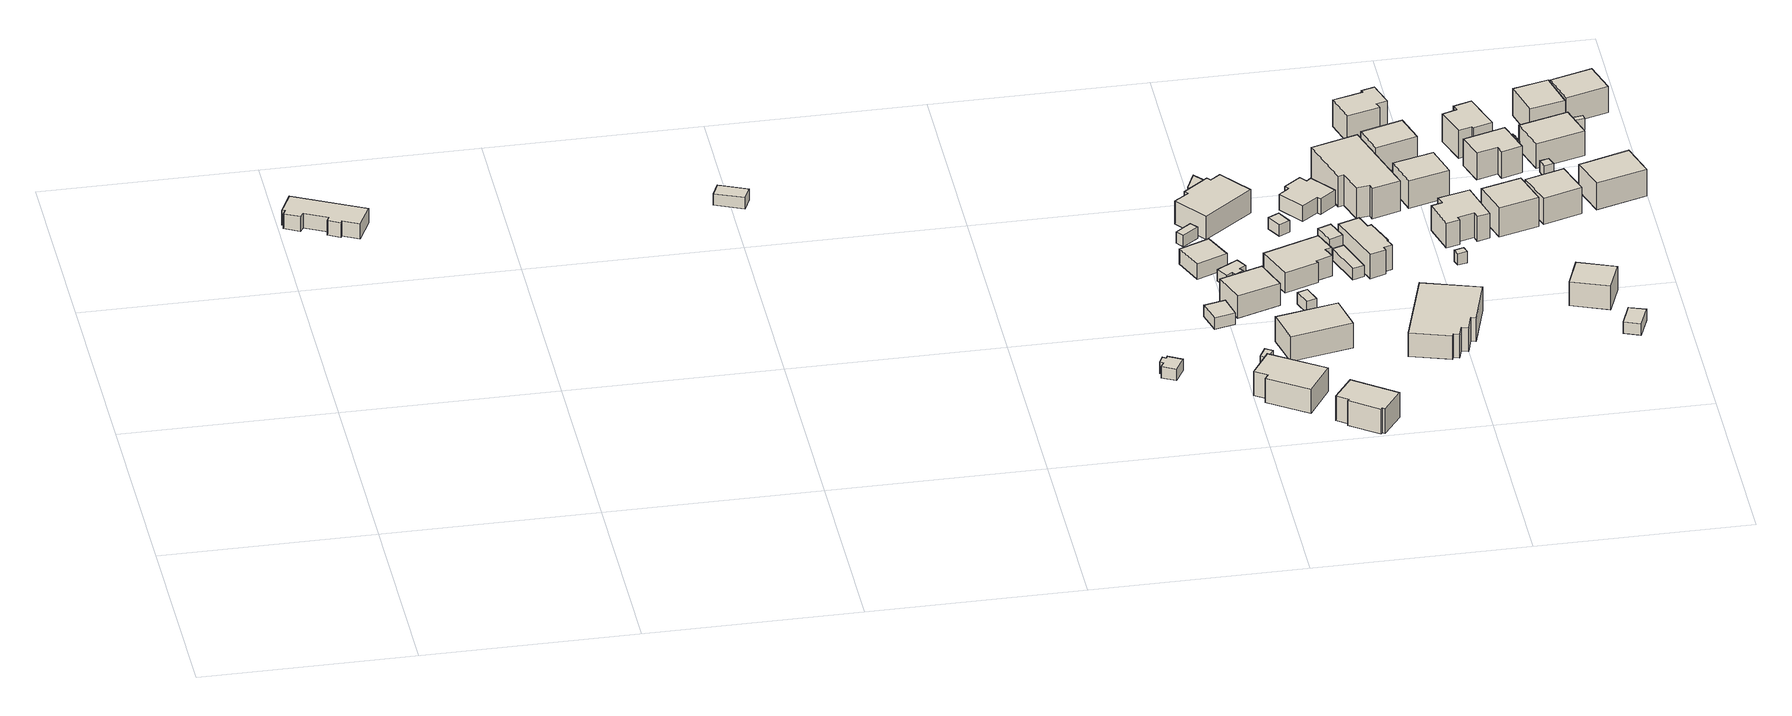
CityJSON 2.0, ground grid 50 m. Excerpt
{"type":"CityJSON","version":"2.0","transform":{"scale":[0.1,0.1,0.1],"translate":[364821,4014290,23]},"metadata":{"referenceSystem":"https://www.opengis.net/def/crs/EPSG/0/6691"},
"CityObjects":{
"building1":{"type":"Building","attributes":{"枝番":1,"利根川水系渡良瀬川洪水浸水想定区域（計画規模）.規模":"L1","利根川水系渡良瀬川洪水浸水想定区域（想定最大規模）.規模":"L2","利根川水系渡良瀬川洪水浸水想定区域（想定最大規模）.浸水ランク":"2","利根川水系渡良瀬川洪水浸水想定区域（想定最大規模）.浸水深":1.25,"利根川水系渡良瀬川洪水浸水想定区域（想定最大規模）.継続時間":6.1,"利根川水系矢場川洪水浸水想定区域（想定最大規模）.規模":"L2","利根川水系多々良川洪水浸水想定区域（想定最大規模）.規模":"L2","usage":"411","measuredHeight":4.3,"BuildingDetails.prefecture":"10","BuildingDetails.city":"10207","BuildingDetails.surveyYear":2016},"geometry":[{"type":"Solid","lod":"1","boundaries":[[[[0,1,2,3,4,5,6,7,8,9,10,11]],[[10,12,13,11]],[[9,14,12,10]],[[8,15,14,9]],[[7,16,15,8]],[[6,17,16,7]],[[5,18,17,6]],[[4,19,18,5]],[[3,20,19,4]],[[2,21,20,3]],[[1,22,21,2]],[[0,23,22,1]],[[11,13,23,0]],[[12,14,15,16,17,18,19,20,21,22,23,13]]]]}]},
"building2":{"type":"Building","attributes":{"枝番":1,"利根川水系渡良瀬川洪水浸水想定区域（計画規模）.規模":"L1","利根川水系渡良瀬川洪水浸水想定区域（計画規模）.浸水ランク":"1","利根川水系渡良瀬川洪水浸水想定区域（計画規模）.浸水深":0.24,"利根川水系渡良瀬川洪水浸水想定区域（想定最大規模）.規模":"L2","利根川水系渡良瀬川洪水浸水想定区域（想定最大規模）.浸水ランク":"2","利根川水系渡良瀬川洪水浸水想定区域（想定最大規模）.浸水深":2.06,"利根川水系渡良瀬川洪水浸水想定区域（想定最大規模）.継続時間":15.1,"利根川水系矢場川洪水浸水想定区域（想定最大規模）.規模":"L2","利根川水系矢場川洪水浸水想定区域（想定最大規模）.浸水ランク":"1","利根川水系矢場川洪水浸水想定区域（想定最大規模）.浸水深":0.27,"利根川水系多々良川洪水浸水想定区域（計画規模）.規模":"L1","利根川水系多々良川洪水浸水想定区域（計画規模）.浸水ランク":"1","利根川水系多々良川洪水浸水想定区域（計画規模）.浸水深":0.03,"利根川水系多々良川洪水浸水想定区域（想定最大規模）.規模":"L2","利根川水系多々良川洪水浸水想定区域（想定最大規模）.浸水ランク":"1","利根川水系多々良川洪水浸水想定区域（想定最大規模）.浸水深":0.4,"利根川水系多々良川洪水浸水想定区域（想定最大規模）.継続時間":3.6,"利根川水系利根川洪水浸水想定区域（想定最大規模）.規模":"L2","利根川水系利根川洪水浸水想定区域（想定最大規模）.浸水ランク":"1","利根川水系利根川洪水浸水想定区域（想定最大規模）.浸水深":0.326,"usage":"451","measuredHeight":5.4,"BuildingDetails.prefecture":"10","BuildingDetails.city":"10207","BuildingDetails.surveyYear":2016},"geometry":[{"type":"Solid","lod":"1","boundaries":[[[[24,25,26,27]],[[26,28,29,27]],[[25,30,28,26]],[[24,31,30,25]],[[27,29,31,24]],[[28,30,31,29]]]]}]},
"building3":{"type":"Building","attributes":{"枝番":1,"利根川水系渡良瀬川洪水浸水想定区域（計画規模）.規模":"L1","利根川水系渡良瀬川洪水浸水想定区域（想定最大規模）.規模":"L2","利根川水系渡良瀬川洪水浸水想定区域（想定最大規模）.浸水ランク":"2","利根川水系渡良瀬川洪水浸水想定区域（想定最大規模）.浸水深":1.14,"利根川水系渡良瀬川洪水浸水想定区域（想定最大規模）.継続時間":5.6,"利根川水系矢場川洪水浸水想定区域（想定最大規模）.規模":"L2","利根川水系多々良川洪水浸水想定区域（想定最大規模）.規模":"L2","BuildingDetails.prefecture":"10","BuildingDetails.city":"10207"},"geometry":[{"type":"Solid","lod":"1","boundaries":[[[[32,33,34,35,36,37,38,39]],[[38,40,41,39]],[[37,42,40,38]],[[36,43,42,37]],[[35,44,43,36]],[[34,45,44,35]],[[33,46,45,34]],[[32,47,46,33]],[[39,41,47,32]],[[40,42,43,44,45,46,47,41]]]]}]},
"building4":{"type":"Building","attributes":{"枝番":1,"利根川水系渡良瀬川洪水浸水想定区域（想定最大規模）.規模":"L2","利根川水系渡良瀬川洪水浸水想定区域（想定最大規模）.浸水ランク":"2","利根川水系渡良瀬川洪水浸水想定区域（想定最大規模）.浸水深":1.05,"利根川水系渡良瀬川洪水浸水想定区域（想定最大規模）.継続時間":6.3,"usage":"411","measuredHeight":7.9,"BuildingDetails.prefecture":"10","BuildingDetails.city":"10207","BuildingDetails.surveyYear":2016},"geometry":[{"type":"Solid","lod":"1","boundaries":[[[[48,49,50,51,52,53]],[[52,54,55,53]],[[51,56,54,52]],[[50,57,56,51]],[[49,58,57,50]],[[48,59,58,49]],[[53,55,59,48]],[[54,56,57,58,59,55]]]]}]},
"building5":{"type":"Building","attributes":{"枝番":1,"利根川水系渡良瀬川洪水浸水想定区域（計画規模）.規模":"L1","利根川水系渡良瀬川洪水浸水想定区域（計画規模）.浸水ランク":"1","利根川水系渡良瀬川洪水浸水想定区域（計画規模）.浸水深":0.04,"利根川水系渡良瀬川洪水浸水想定区域（想定最大規模）.規模":"L2","利根川水系渡良瀬川洪水浸水想定区域（想定最大規模）.浸水ランク":"2","利根川水系渡良瀬川洪水浸水想定区域（想定最大規模）.浸水深":1.75,"利根川水系渡良瀬川洪水浸水想定区域（想定最大規模）.継続時間":10.5,"利根川水系矢場川洪水浸水想定区域（想定最大規模）.規模":"L2","利根川水系矢場川洪水浸水想定区域（想定最大規模）.浸水ランク":"1","利根川水系矢場川洪水浸水想定区域（想定最大規模）.浸水深":0.07,"利根川水系多々良川洪水浸水想定区域（想定最大規模）.規模":"L2","利根川水系多々良川洪水浸水想定区域（想定最大規模）.浸水ランク":"1","利根川水系多々良川洪水浸水想定区域（想定最大規模）.浸水深":0.09,"利根川水系利根川洪水浸水想定区域（想定最大規模）.規模":"L2","利根川水系利根川洪水浸水想定区域（想定最大規模）.浸水ランク":"1","利根川水系利根川洪水浸水想定区域（想定最大規模）.浸水深":0.027,"usage":"411","measuredHeight":3.5,"BuildingDetails.prefecture":"10","BuildingDetails.city":"10207","BuildingDetails.surveyYear":2016},"geometry":[{"type":"Solid","lod":"1","boundaries":[[[[60,61,62,63]],[[62,64,65,63]],[[61,66,64,62]],[[60,67,66,61]],[[63,65,67,60]],[[64,66,67,65]]]]}]},
"building6":{"type":"Building","attributes":{"枝番":1,"利根川水系渡良瀬川洪水浸水想定区域（想定最大規模）.規模":"L2","利根川水系渡良瀬川洪水浸水想定区域（想定最大規模）.浸水ランク":"2","利根川水系渡良瀬川洪水浸水想定区域（想定最大規模）.浸水深":1.14,"利根川水系渡良瀬川洪水浸水想定区域（想定最大規模）.継続時間":5.6,"BuildingDetails.prefecture":"10","BuildingDetails.city":"10207"},"geometry":[{"type":"Solid","lod":"1","boundaries":[[[[68,69,70,71]],[[70,72,73,71]],[[69,74,72,70]],[[68,75,74,69]],[[71,73,75,68]],[[72,74,75,73]]]]}]},
"building7":{"type":"Building","attributes":{"枝番":1,"利根川水系渡良瀬川洪水浸水想定区域（計画規模）.規模":"L1","利根川水系渡良瀬川洪水浸水想定区域（計画規模）.浸水ランク":"1","利根川水系渡良瀬川洪水浸水想定区域（計画規模）.浸水深":0.14,"利根川水系渡良瀬川洪水浸水想定区域（想定最大規模）.規模":"L2","利根川水系渡良瀬川洪水浸水想定区域（想定最大規模）.浸水ランク":"2","利根川水系渡良瀬川洪水浸水想定区域（想定最大規模）.浸水深":1.65,"利根川水系渡良瀬川洪水浸水想定区域（想定最大規模）.継続時間":10.5,"利根川水系矢場川洪水浸水想定区域（想定最大規模）.規模":"L2","利根川水系矢場川洪水浸水想定区域（想定最大規模）.浸水ランク":"1","利根川水系矢場川洪水浸水想定区域（想定最大規模）.浸水深":0.17,"利根川水系多々良川洪水浸水想定区域（想定最大規模）.規模":"L2","利根川水系多々良川洪水浸水想定区域（想定最大規模）.浸水ランク":"1","利根川水系多々良川洪水浸水想定区域（想定最大規模）.浸水深":0.09,"利根川水系利根川洪水浸水想定区域（想定最大規模）.規模":"L2","利根川水系利根川洪水浸水想定区域（想定最大規模）.浸水ランク":"1","利根川水系利根川洪水浸水想定区域（想定最大規模）.浸水深":0.018,"usage":"411","measuredHeight":4.4,"BuildingDetails.prefecture":"10","BuildingDetails.city":"10207","BuildingDetails.surveyYear":2016},"geometry":[{"type":"Solid","lod":"1","boundaries":[[[[76,77,78,79]],[[78,80,81,79]],[[77,82,80,78]],[[76,83,82,77]],[[79,81,83,76]],[[80,82,83,81]]]]}]},
"building8":{"type":"Building","attributes":{"枝番":1,"利根川水系渡良瀬川洪水浸水想定区域（計画規模）.規模":"L1","利根川水系渡良瀬川洪水浸水想定区域（計画規模）.浸水ランク":"1","利根川水系渡良瀬川洪水浸水想定区域（計画規模）.浸水深":0.34,"利根川水系渡良瀬川洪水浸水想定区域（想定最大規模）.規模":"L2","利根川水系渡良瀬川洪水浸水想定区域（想定最大規模）.浸水ランク":"2","利根川水系渡良瀬川洪水浸水想定区域（想定最大規模）.浸水深":1.75,"利根川水系渡良瀬川洪水浸水想定区域（想定最大規模）.継続時間":9.3,"利根川水系矢場川洪水浸水想定区域（想定最大規模）.規模":"L2","利根川水系矢場川洪水浸水想定区域（想定最大規模）.浸水ランク":"1","利根川水系矢場川洪水浸水想定区域（想定最大規模）.浸水深":0.37,"利根川水系多々良川洪水浸水想定区域（想定最大規模）.規模":"L2","利根川水系多々良川洪水浸水想定区域（想定最大規模）.浸水ランク":"1","利根川水系多々良川洪水浸水想定区域（想定最大規模）.浸水深":0.09,"利根川水系利根川洪水浸水想定区域（想定最大規模）.規模":"L2","利根川水系利根川洪水浸水想定区域（想定最大規模）.浸水ランク":"1","利根川水系利根川洪水浸水想定区域（想定最大規模）.浸水深":0.018,"usage":"411","BuildingDetails.prefecture":"10","BuildingDetails.city":"10207","BuildingDetails.surveyYear":2016},"geometry":[{"type":"Solid","lod":"1","boundaries":[[[[84,85,86,87]],[[86,88,89,87]],[[85,90,88,86]],[[84,91,90,85]],[[87,89,91,84]],[[88,90,91,89]]]]}]},
"building9":{"type":"Building","attributes":{"枝番":1,"利根川水系渡良瀬川洪水浸水想定区域（計画規模）.規模":"L1","利根川水系渡良瀬川洪水浸水想定区域（想定最大規模）.規模":"L2","利根川水系渡良瀬川洪水浸水想定区域（想定最大規模）.浸水ランク":"2","利根川水系渡良瀬川洪水浸水想定区域（想定最大規模）.浸水深":1.65,"利根川水系渡良瀬川洪水浸水想定区域（想定最大規模）.継続時間":10.5,"利根川水系矢場川洪水浸水想定区域（想定最大規模）.規模":"L2","利根川水系多々良川洪水浸水想定区域（想定最大規模）.規模":"L2","利根川水系多々良川洪水浸水想定区域（想定最大規模）.浸水ランク":"1","利根川水系多々良川洪水浸水想定区域（想定最大規模）.浸水深":0.09,"利根川水系利根川洪水浸水想定区域（想定最大規模）.規模":"L2","利根川水系利根川洪水浸水想定区域（想定最大規模）.浸水ランク":"1","利根川水系利根川洪水浸水想定区域（想定最大規模）.浸水深":0.027,"usage":"411","measuredHeight":7.1,"BuildingDetails.prefecture":"10","BuildingDetails.city":"10207","BuildingDetails.surveyYear":2016},"geometry":[{"type":"Solid","lod":"1","boundaries":[[[[92,93,94,95]],[[94,96,97,95]],[[93,98,96,94]],[[92,99,98,93]],[[95,97,99,92]],[[96,98,99,97]]]]}]},
"building10":{"type":"Building","attributes":{"枝番":1,"利根川水系渡良瀬川洪水浸水想定区域（計画規模）.規模":"L1","利根川水系渡良瀬川洪水浸水想定区域（計画規模）.浸水ランク":"1","利根川水系渡良瀬川洪水浸水想定区域（計画規模）.浸水深":0.14,"利根川水系渡良瀬川洪水浸水想定区域（想定最大規模）.規模":"L2","利根川水系渡良瀬川洪水浸水想定区域（想定最大規模）.浸水ランク":"2","利根川水系渡良瀬川洪水浸水想定区域（想定最大規模）.浸水深":1.95,"利根川水系渡良瀬川洪水浸水想定区域（想定最大規模）.継続時間":10.5,"利根川水系矢場川洪水浸水想定区域（想定最大規模）.規模":"L2","利根川水系矢場川洪水浸水想定区域（想定最大規模）.浸水ランク":"1","利根川水系矢場川洪水浸水想定区域（想定最大規模）.浸水深":0.17,"利根川水系多々良川洪水浸水想定区域（想定最大規模）.規模":"L2","利根川水系多々良川洪水浸水想定区域（想定最大規模）.浸水ランク":"1","利根川水系多々良川洪水浸水想定区域（想定最大規模）.浸水深":0.28,"利根川水系利根川洪水浸水想定区域（想定最大規模）.規模":"L2","利根川水系利根川洪水浸水想定区域（想定最大規模）.浸水ランク":"1","利根川水系利根川洪水浸水想定区域（想定最大規模）.浸水深":0.227,"usage":"411","BuildingDetails.prefecture":"10","BuildingDetails.city":"10207","BuildingDetails.surveyYear":2016},"geometry":[{"type":"Solid","lod":"1","boundaries":[[[[100,101,102,103,104,105,106,107]],[[106,108,109,107]],[[105,110,108,106]],[[104,111,110,105]],[[103,112,111,104]],[[102,113,112,103]],[[101,114,113,102]],[[100,115,114,101]],[[107,109,115,100]],[[108,110,111,112,113,114,115,109]]]]}]},
"building11":{"type":"Building","attributes":{"枝番":1,"利根川水系渡良瀬川洪水浸水想定区域（想定最大規模）.規模":"L2","利根川水系渡良瀬川洪水浸水想定区域（想定最大規模）.浸水ランク":"2","利根川水系渡良瀬川洪水浸水想定区域（想定最大規模）.浸水深":0.95,"利根川水系渡良瀬川洪水浸水想定区域（想定最大規模）.継続時間":4.9,"measuredHeight":7.8,"BuildingDetails.prefecture":"10","BuildingDetails.city":"10207"},"geometry":[{"type":"Solid","lod":"1","boundaries":[[[[116,117,118,119,120,121,122,123]],[[122,124,125,123]],[[121,126,124,122]],[[120,127,126,121]],[[119,128,127,120]],[[118,129,128,119]],[[117,130,129,118]],[[116,131,130,117]],[[123,125,131,116]],[[124,126,127,128,129,130,131,125]]]]}]},
"building12":{"type":"Building","attributes":{"枝番":1,"利根川水系渡良瀬川洪水浸水想定区域（計画規模）.規模":"L1","利根川水系渡良瀬川洪水浸水想定区域（想定最大規模）.規模":"L2","利根川水系渡良瀬川洪水浸水想定区域（想定最大規模）.浸水ランク":"2","利根川水系渡良瀬川洪水浸水想定区域（想定最大規模）.浸水深":1.65,"利根川水系渡良瀬川洪水浸水想定区域（想定最大規模）.継続時間":10.5,"利根川水系矢場川洪水浸水想定区域（想定最大規模）.規模":"L2","利根川水系多々良川洪水浸水想定区域（想定最大規模）.規模":"L2","usage":"411","BuildingDetails.prefecture":"10","BuildingDetails.city":"10207","BuildingDetails.surveyYear":2016},"geometry":[{"type":"Solid","lod":"1","boundaries":[[[[132,133,134,135]],[[134,136,137,135]],[[133,138,136,134]],[[132,139,138,133]],[[135,137,139,132]],[[136,138,139,137]]]]}]},
"building13":{"type":"Building","attributes":{"枝番":1,"利根川水系渡良瀬川洪水浸水想定区域（想定最大規模）.規模":"L2","利根川水系渡良瀬川洪水浸水想定区域（想定最大規模）.浸水ランク":"2","利根川水系渡良瀬川洪水浸水想定区域（想定最大規模）.浸水深":0.95,"利根川水系渡良瀬川洪水浸水想定区域（想定最大規模）.継続時間":4.4,"usage":"411","measuredHeight":7.6,"BuildingDetails.prefecture":"10","BuildingDetails.city":"10207","BuildingDetails.surveyYear":2016},"geometry":[{"type":"Solid","lod":"1","boundaries":[[[[140,141,142,143]],[[142,144,145,143]],[[141,146,144,142]],[[140,147,146,141]],[[143,145,147,140]],[[144,146,147,145]]]]}]},
"building14":{"type":"Building","attributes":{"枝番":1,"利根川水系渡良瀬川洪水浸水想定区域（計画規模）.規模":"L1","利根川水系渡良瀬川洪水浸水想定区域（計画規模）.浸水ランク":"1","利根川水系渡良瀬川洪水浸水想定区域（計画規模）.浸水深":0.06,"利根川水系渡良瀬川洪水浸水想定区域（想定最大規模）.規模":"L2","利根川水系渡良瀬川洪水浸水想定区域（想定最大規模）.浸水ランク":"2","利根川水系渡良瀬川洪水浸水想定区域（想定最大規模）.浸水深":1.56,"利根川水系渡良瀬川洪水浸水想定区域（想定最大規模）.継続時間":9.3,"利根川水系矢場川洪水浸水想定区域（想定最大規模）.規模":"L2","利根川水系矢場川洪水浸水想定区域（想定最大規模）.浸水ランク":"1","利根川水系矢場川洪水浸水想定区域（想定最大規模）.浸水深":0.15,"利根川水系多々良川洪水浸水想定区域（計画規模）.規模":"L1","利根川水系多々良川洪水浸水想定区域（想定最大規模）.規模":"L2","利根川水系多々良川洪水浸水想定区域（想定最大規模）.浸水ランク":"1","利根川水系多々良川洪水浸水想定区域（想定最大規模）.浸水深":0.09,"利根川水系利根川洪水浸水想定区域（想定最大規模）.規模":"L2","利根川水系利根川洪水浸水想定区域（想定最大規模）.浸水ランク":"1","利根川水系利根川洪水浸水想定区域（想定最大規模）.浸水深":0.018,"usage":"411","measuredHeight":7.3,"BuildingDetails.prefecture":"10","BuildingDetails.city":"10207","BuildingDetails.surveyYear":2016},"geometry":[{"type":"Solid","lod":"1","boundaries":[[[[148,149,150,151,152,153,154,155]],[[154,156,157,155]],[[153,158,156,154]],[[152,159,158,153]],[[151,160,159,152]],[[150,161,160,151]],[[149,162,161,150]],[[148,163,162,149]],[[155,157,163,148]],[[156,158,159,160,161,162,163,157]]]]}]},
"building15":{"type":"Building","attributes":{"枝番":1,"利根川水系渡良瀬川洪水浸水想定区域（計画規模）.規模":"L1","利根川水系渡良瀬川洪水浸水想定区域（計画規模）.浸水ランク":"1","利根川水系渡良瀬川洪水浸水想定区域（計画規模）.浸水深":0.16,"利根川水系渡良瀬川洪水浸水想定区域（想定最大規模）.規模":"L2","利根川水系渡良瀬川洪水浸水想定区域（想定最大規模）.浸水ランク":"2","利根川水系渡良瀬川洪水浸水想定区域（想定最大規模）.浸水深":2.06,"利根川水系渡良瀬川洪水浸水想定区域（想定最大規模）.継続時間":13.6,"利根川水系矢場川洪水浸水想定区域（想定最大規模）.規模":"L2","利根川水系矢場川洪水浸水想定区域（想定最大規模）.浸水ランク":"1","利根川水系矢場川洪水浸水想定区域（想定最大規模）.浸水深":0.25,"利根川水系多々良川洪水浸水想定区域（計画規模）.規模":"L1","利根川水系多々良川洪水浸水想定区域（計画規模）.浸水ランク":"1","利根川水系多々良川洪水浸水想定区域（計画規模）.浸水深":0.02,"利根川水系多々良川洪水浸水想定区域（想定最大規模）.規模":"L2","利根川水系多々良川洪水浸水想定区域（想定最大規模）.浸水ランク":"1","利根川水系多々良川洪水浸水想定区域（想定最大規模）.浸水深":0.39,"利根川水系利根川洪水浸水想定区域（想定最大規模）.規模":"L2","利根川水系利根川洪水浸水想定区域（想定最大規模）.浸水ランク":"1","利根川水系利根川洪水浸水想定区域（想定最大規模）.浸水深":0.285,"usage":"411","BuildingDetails.prefecture":"10","BuildingDetails.city":"10207","BuildingDetails.surveyYear":2016},"geometry":[{"type":"Solid","lod":"1","boundaries":[[[[164,165,166,167]],[[166,168,169,167]],[[165,170,168,166]],[[164,171,170,165]],[[167,169,171,164]],[[168,170,171,169]]]]}]},
"building16":{"type":"Building","attributes":{"枝番":1,"利根川水系渡良瀬川洪水浸水想定区域（想定最大規模）.規模":"L2","利根川水系渡良瀬川洪水浸水想定区域（想定最大規模）.浸水ランク":"2","利根川水系渡良瀬川洪水浸水想定区域（想定最大規模）.浸水深":1.56,"利根川水系渡良瀬川洪水浸水想定区域（想定最大規模）.継続時間":6.7,"BuildingDetails.prefecture":"10","BuildingDetails.city":"10207"},"geometry":[{"type":"Solid","lod":"1","boundaries":[[[[172,173,174,175]],[[174,176,177,175]],[[173,178,176,174]],[[172,179,178,173]],[[175,177,179,172]],[[176,178,179,177]]]]}]},
"building17":{"type":"Building","attributes":{"枝番":1,"利根川水系渡良瀬川洪水浸水想定区域（計画規模）.規模":"L1","利根川水系渡良瀬川洪水浸水想定区域（想定最大規模）.規模":"L2","利根川水系渡良瀬川洪水浸水想定区域（想定最大規模）.浸水ランク":"2","利根川水系渡良瀬川洪水浸水想定区域（想定最大規模）.浸水深":1.15,"利根川水系渡良瀬川洪水浸水想定区域（想定最大規模）.継続時間":6.7,"利根川水系矢場川洪水浸水想定区域（想定最大規模）.規模":"L2","利根川水系多々良川洪水浸水想定区域（想定最大規模）.規模":"L2","usage":"411","measuredHeight":7.3,"BuildingDetails.prefecture":"10","BuildingDetails.city":"10207","BuildingDetails.surveyYear":2016},"geometry":[{"type":"Solid","lod":"1","boundaries":[[[[180,181,182,183,184,185,186,187]],[[186,188,189,187]],[[185,190,188,186]],[[184,191,190,185]],[[183,192,191,184]],[[182,193,192,183]],[[181,194,193,182]],[[180,195,194,181]],[[187,189,195,180]],[[188,190,191,192,193,194,195,189]]]]}]},
"building18":{"type":"Building","attributes":{"枝番":1,"利根川水系渡良瀬川洪水浸水想定区域（想定最大規模）.規模":"L2","利根川水系渡良瀬川洪水浸水想定区域（想定最大規模）.浸水ランク":"2","利根川水系渡良瀬川洪水浸水想定区域（想定最大規模）.浸水深":1.76,"利根川水系渡良瀬川洪水浸水想定区域（想定最大規模）.継続時間":7.2,"usage":"411","BuildingDetails.prefecture":"10","BuildingDetails.city":"10207","BuildingDetails.surveyYear":2016},"geometry":[{"type":"Solid","lod":"1","boundaries":[[[[196,197,198,199]],[[198,200,201,199]],[[197,202,200,198]],[[196,203,202,197]],[[199,201,203,196]],[[200,202,203,201]]]]}]},
"building19":{"type":"Building","attributes":{"枝番":1,"利根川水系渡良瀬川洪水浸水想定区域（想定最大規模）.規模":"L2","利根川水系渡良瀬川洪水浸水想定区域（想定最大規模）.浸水ランク":"2","利根川水系渡良瀬川洪水浸水想定区域（想定最大規模）.浸水深":1.26,"利根川水系渡良瀬川洪水浸水想定区域（想定最大規模）.継続時間":6.7,"usage":"411","measuredHeight":5.6,"BuildingDetails.prefecture":"10","BuildingDetails.city":"10207","BuildingDetails.surveyYear":2016},"geometry":[{"type":"Solid","lod":"1","boundaries":[[[[204,205,206,207]],[[206,208,209,207]],[[205,210,208,206]],[[204,211,210,205]],[[207,209,211,204]],[[208,210,211,209]]]]}]},
"building20":{"type":"Building","attributes":{"枝番":1,"利根川水系渡良瀬川洪水浸水想定区域（想定最大規模）.規模":"L2","利根川水系渡良瀬川洪水浸水想定区域（想定最大規模）.浸水ランク":"2","利根川水系渡良瀬川洪水浸水想定区域（想定最大規模）.浸水深":1.26,"利根川水系渡良瀬川洪水浸水想定区域（想定最大規模）.継続時間":6.7,"usage":"411","BuildingDetails.prefecture":"10","BuildingDetails.city":"10207","BuildingDetails.surveyYear":2016},"geometry":[{"type":"Solid","lod":"1","boundaries":[[[[212,213,214,215]],[[214,216,217,215]],[[213,218,216,214]],[[212,219,218,213]],[[215,217,219,212]],[[216,218,219,217]]]]}]},
"building21":{"type":"Building","attributes":{"枝番":1,"利根川水系渡良瀬川洪水浸水想定区域（想定最大規模）.規模":"L2","利根川水系渡良瀬川洪水浸水想定区域（想定最大規模）.浸水ランク":"2","利根川水系渡良瀬川洪水浸水想定区域（想定最大規模）.浸水深":1.36,"利根川水系渡良瀬川洪水浸水想定区域（想定最大規模）.継続時間":7.2,"usage":"411","measuredHeight":4.9,"BuildingDetails.prefecture":"10","BuildingDetails.city":"10207","BuildingDetails.surveyYear":2016},"geometry":[{"type":"Solid","lod":"1","boundaries":[[[[220,221,222,223,224,225,226,227,228,229]],[[228,230,231,229]],[[227,232,230,228]],[[226,233,232,227]],[[225,234,233,226]],[[224,235,234,225]],[[223,236,235,224]],[[222,237,236,223]],[[221,238,237,222]],[[220,239,238,221]],[[229,231,239,220]],[[230,232,233,234,235,236,237,238,239,231]]]]}]},
"building22":{"type":"Building","attributes":{"枝番":1,"利根川水系渡良瀬川洪水浸水想定区域（想定最大規模）.規模":"L2","利根川水系渡良瀬川洪水浸水想定区域（想定最大規模）.浸水ランク":"2","利根川水系渡良瀬川洪水浸水想定区域（想定最大規模）.浸水深":1.26,"利根川水系渡良瀬川洪水浸水想定区域（想定最大規模）.継続時間":6.7,"usage":"411","measuredHeight":7.7,"BuildingDetails.prefecture":"10","BuildingDetails.city":"10207","BuildingDetails.surveyYear":2016},"geometry":[{"type":"Solid","lod":"1","boundaries":[[[[240,241,242,243,244,245,246,247,248,249]],[[248,250,251,249]],[[247,252,250,248]],[[246,253,252,247]],[[245,254,253,246]],[[244,255,254,245]],[[243,256,255,244]],[[242,257,256,243]],[[241,258,257,242]],[[240,259,258,241]],[[249,251,259,240]],[[250,252,253,254,255,256,257,258,259,251]]]]}]},
"building23":{"type":"Building","attributes":{"枝番":1,"利根川水系渡良瀬川洪水浸水想定区域（想定最大規模）.規模":"L2","利根川水系渡良瀬川洪水浸水想定区域（想定最大規模）.浸水ランク":"2","利根川水系渡良瀬川洪水浸水想定区域（想定最大規模）.浸水深":1.25,"利根川水系渡良瀬川洪水浸水想定区域（想定最大規模）.継続時間":6.7,"usage":"441","measuredHeight":6.6,"BuildingDetails.prefecture":"10","BuildingDetails.city":"10207","BuildingDetails.surveyYear":2016},"geometry":[{"type":"Solid","lod":"1","boundaries":[[[[260,261,262,263,264,265,266,267,268,269]],[[268,270,271,269]],[[267,272,270,268]],[[266,273,272,267]],[[265,274,273,266]],[[264,275,274,265]],[[263,276,275,264]],[[262,277,276,263]],[[261,278,277,262]],[[260,279,278,261]],[[269,271,279,260]],[[270,272,273,274,275,276,277,278,279,271]]]]}]},
"building24":{"type":"Building","attributes":{"枝番":1,"利根川水系渡良瀬川洪水浸水想定区域（想定最大規模）.規模":"L2","利根川水系渡良瀬川洪水浸水想定区域（想定最大規模）.浸水ランク":"2","利根川水系渡良瀬川洪水浸水想定区域（想定最大規模）.浸水深":1.56,"利根川水系渡良瀬川洪水浸水想定区域（想定最大規模）.継続時間":7.3,"usage":"411","measuredHeight":8.2,"BuildingDetails.prefecture":"10","BuildingDetails.city":"10207","BuildingDetails.surveyYear":2016},"geometry":[{"type":"Solid","lod":"1","boundaries":[[[[280,281,282,283,284,285,286,287]],[[286,288,289,287]],[[285,290,288,286]],[[284,291,290,285]],[[283,292,291,284]],[[282,293,292,283]],[[281,294,293,282]],[[280,295,294,281]],[[287,289,295,280]],[[288,290,291,292,293,294,295,289]]]]}]},
"building25":{"type":"Building","attributes":{"枝番":1,"利根川水系渡良瀬川洪水浸水想定区域（想定最大規模）.規模":"L2","利根川水系渡良瀬川洪水浸水想定区域（想定最大規模）.浸水ランク":"2","利根川水系渡良瀬川洪水浸水想定区域（想定最大規模）.浸水深":1.55,"利根川水系渡良瀬川洪水浸水想定区域（想定最大規模）.継続時間":7,"BuildingDetails.prefecture":"10","BuildingDetails.city":"10207"},"geometry":[{"type":"Solid","lod":"1","boundaries":[[[[296,297,298,299]],[[298,300,301,299]],[[297,302,300,298]],[[296,303,302,297]],[[299,301,303,296]],[[300,302,303,301]]]]}]},
"building26":{"type":"Building","attributes":{"枝番":1,"利根川水系渡良瀬川洪水浸水想定区域（想定最大規模）.規模":"L2","利根川水系渡良瀬川洪水浸水想定区域（想定最大規模）.浸水ランク":"2","利根川水系渡良瀬川洪水浸水想定区域（想定最大規模）.浸水深":1.36,"利根川水系渡良瀬川洪水浸水想定区域（想定最大規模）.継続時間":6.1,"usage":"411","measuredHeight":7.6,"BuildingDetails.prefecture":"10","BuildingDetails.city":"10207","BuildingDetails.surveyYear":2016},"geometry":[{"type":"Solid","lod":"1","boundaries":[[[[304,305,306,307]],[[306,308,309,307]],[[305,310,308,306]],[[304,311,310,305]],[[307,309,311,304]],[[308,310,311,309]]]]}]},
"building27":{"type":"Building","attributes":{"枝番":1,"利根川水系渡良瀬川洪水浸水想定区域（想定最大規模）.規模":"L2","利根川水系渡良瀬川洪水浸水想定区域（想定最大規模）.浸水ランク":"2","利根川水系渡良瀬川洪水浸水想定区域（想定最大規模）.浸水深":1.06,"利根川水系渡良瀬川洪水浸水想定区域（想定最大規模）.継続時間":5.7,"usage":"411","measuredHeight":8.1,"BuildingDetails.prefecture":"10","BuildingDetails.city":"10207","BuildingDetails.surveyYear":2016},"geometry":[{"type":"Solid","lod":"1","boundaries":[[[[312,313,314,315]],[[314,316,317,315]],[[313,318,316,314]],[[312,319,318,313]],[[315,317,319,312]],[[316,318,319,317]]]]}]},
"building28":{"type":"Building","attributes":{"枝番":1,"利根川水系渡良瀬川洪水浸水想定区域（計画規模）.規模":"L1","利根川水系渡良瀬川洪水浸水想定区域（想定最大規模）.規模":"L2","利根川水系渡良瀬川洪水浸水想定区域（想定最大規模）.浸水ランク":"2","利根川水系渡良瀬川洪水浸水想定区域（想定最大規模）.浸水深":1.46,"利根川水系渡良瀬川洪水浸水想定区域（想定最大規模）.継続時間":7.2,"利根川水系矢場川洪水浸水想定区域（想定最大規模）.規模":"L2","利根川水系多々良川洪水浸水想定区域（想定最大規模）.規模":"L2","usage":"411","measuredHeight":7.9,"BuildingDetails.prefecture":"10","BuildingDetails.city":"10207","BuildingDetails.surveyYear":2016},"geometry":[{"type":"Solid","lod":"1","boundaries":[[[[320,321,322,323,324,325,326,327]],[[326,328,329,327]],[[325,330,328,326]],[[324,331,330,325]],[[323,332,331,324]],[[322,333,332,323]],[[321,334,333,322]],[[320,335,334,321]],[[327,329,335,320]],[[328,330,331,332,333,334,335,329]]]]}]},
"building29":{"type":"Building","attributes":{"枝番":1,"利根川水系渡良瀬川洪水浸水想定区域（想定最大規模）.規模":"L2","利根川水系渡良瀬川洪水浸水想定区域（想定最大規模）.浸水ランク":"2","利根川水系渡良瀬川洪水浸水想定区域（想定最大規模）.浸水深":1.15,"利根川水系渡良瀬川洪水浸水想定区域（想定最大規模）.継続時間":5.7,"usage":"411","measuredHeight":7.4,"BuildingDetails.prefecture":"10","BuildingDetails.city":"10207","BuildingDetails.surveyYear":2016},"geometry":[{"type":"Solid","lod":"1","boundaries":[[[[336,337,338,339,340,341,342,343,344,345]],[[344,346,347,345]],[[343,348,346,344]],[[342,349,348,343]],[[341,350,349,342]],[[340,351,350,341]],[[339,352,351,340]],[[338,353,352,339]],[[337,354,353,338]],[[336,355,354,337]],[[345,347,355,336]],[[346,348,349,350,351,352,353,354,355,347]]]]}]},
"building30":{"type":"Building","attributes":{"枝番":1,"利根川水系渡良瀬川洪水浸水想定区域（想定最大規模）.規模":"L2","利根川水系渡良瀬川洪水浸水想定区域（想定最大規模）.浸水ランク":"2","利根川水系渡良瀬川洪水浸水想定区域（想定最大規模）.浸水深":1.25,"利根川水系渡良瀬川洪水浸水想定区域（想定最大規模）.継続時間":5.7,"usage":"411","measuredHeight":8.5,"BuildingDetails.prefecture":"10","BuildingDetails.city":"10207","BuildingDetails.surveyYear":2016},"geometry":[{"type":"Solid","lod":"1","boundaries":[[[[356,357,358,359]],[[358,360,361,359]],[[357,362,360,358]],[[356,363,362,357]],[[359,361,363,356]],[[360,362,363,361]]]]}]},
"building31":{"type":"Building","attributes":{"枝番":1,"利根川水系渡良瀬川洪水浸水想定区域（想定最大規模）.規模":"L2","利根川水系渡良瀬川洪水浸水想定区域（想定最大規模）.浸水ランク":"2","利根川水系渡良瀬川洪水浸水想定区域（想定最大規模）.浸水深":1.13,"利根川水系渡良瀬川洪水浸水想定区域（想定最大規模）.継続時間":8.1,"usage":"411","measuredHeight":6.4,"BuildingDetails.prefecture":"10","BuildingDetails.city":"10207","BuildingDetails.surveyYear":2016},"geometry":[{"type":"Solid","lod":"1","boundaries":[[[[364,365,366,367]],[[366,368,369,367]],[[365,370,368,366]],[[364,371,370,365]],[[367,369,371,364]],[[368,370,371,369]]]]}]},
"building32":{"type":"Building","attributes":{"枝番":1,"利根川水系渡良瀬川洪水浸水想定区域（想定最大規模）.規模":"L2","利根川水系渡良瀬川洪水浸水想定区域（想定最大規模）.浸水ランク":"2","利根川水系渡良瀬川洪水浸水想定区域（想定最大規模）.浸水深":1.54,"利根川水系渡良瀬川洪水浸水想定区域（想定最大規模）.継続時間":8.1,"利根川水系利根川洪水浸水想定区域（想定最大規模）.規模":"L2","利根川水系利根川洪水浸水想定区域（想定最大規模）.浸水ランク":"1","利根川水系利根川洪水浸水想定区域（想定最大規模）.浸水深":0.018,"usage":"411","measuredHeight":3.3,"BuildingDetails.prefecture":"10","BuildingDetails.city":"10207","BuildingDetails.surveyYear":2016},"geometry":[{"type":"Solid","lod":"1","boundaries":[[[[372,373,374,375]],[[374,376,377,375]],[[373,378,376,374]],[[372,379,378,373]],[[375,377,379,372]],[[376,378,379,377]]]]}]},
"building33":{"type":"Building","attributes":{"枝番":1,"利根川水系渡良瀬川洪水浸水想定区域（想定最大規模）.規模":"L2","利根川水系渡良瀬川洪水浸水想定区域（想定最大規模）.浸水ランク":"2","利根川水系渡良瀬川洪水浸水想定区域（想定最大規模）.浸水深":1.36,"利根川水系渡良瀬川洪水浸水想定区域（想定最大規模）.継続時間":6.1,"usage":"411","measuredHeight":8.4,"BuildingDetails.prefecture":"10","BuildingDetails.city":"10207","BuildingDetails.surveyYear":2016},"geometry":[{"type":"Solid","lod":"1","boundaries":[[[[380,381,382,383,384,385,386,387]],[[386,388,389,387]],[[385,390,388,386]],[[384,391,390,385]],[[383,392,391,384]],[[382,393,392,383]],[[381,394,393,382]],[[380,395,394,381]],[[387,389,395,380]],[[388,390,391,392,393,394,395,389]]]]}]},
"building34":{"type":"Building","attributes":{"枝番":1,"利根川水系渡良瀬川洪水浸水想定区域（想定最大規模）.規模":"L2","利根川水系渡良瀬川洪水浸水想定区域（想定最大規模）.浸水ランク":"2","利根川水系渡良瀬川洪水浸水想定区域（想定最大規模）.浸水深":1.26,"利根川水系渡良瀬川洪水浸水想定区域（想定最大規模）.継続時間":5.6,"usage":"411","measuredHeight":7.6,"BuildingDetails.prefecture":"10","BuildingDetails.city":"10207","BuildingDetails.surveyYear":2016},"geometry":[{"type":"Solid","lod":"1","boundaries":[[[[396,397,398,399,400,401]],[[400,402,403,401]],[[399,404,402,400]],[[398,405,404,399]],[[397,406,405,398]],[[396,407,406,397]],[[401,403,407,396]],[[402,404,405,406,407,403]]]]}]},
"building35":{"type":"Building","attributes":{"枝番":1,"利根川水系渡良瀬川洪水浸水想定区域（想定最大規模）.規模":"L2","利根川水系渡良瀬川洪水浸水想定区域（想定最大規模）.浸水ランク":"2","利根川水系渡良瀬川洪水浸水想定区域（想定最大規模）.浸水深":1.05,"利根川水系渡良瀬川洪水浸水想定区域（想定最大規模）.継続時間":5.7,"usage":"411","measuredHeight":7.8,"BuildingDetails.prefecture":"10","BuildingDetails.city":"10207","BuildingDetails.surveyYear":2016},"geometry":[{"type":"Solid","lod":"1","boundaries":[[[[408,409,410,411]],[[410,412,413,411]],[[409,414,412,410]],[[408,415,414,409]],[[411,413,415,408]],[[412,414,415,413]]]]}]},
"building36":{"type":"Building","attributes":{"枝番":1,"利根川水系渡良瀬川洪水浸水想定区域（想定最大規模）.規模":"L2","利根川水系渡良瀬川洪水浸水想定区域（想定最大規模）.浸水ランク":"2","利根川水系渡良瀬川洪水浸水想定区域（想定最大規模）.浸水深":1.36,"利根川水系渡良瀬川洪水浸水想定区域（想定最大規模）.継続時間":5.6,"BuildingDetails.prefecture":"10","BuildingDetails.city":"10207"},"geometry":[{"type":"Solid","lod":"1","boundaries":[[[[416,417,418,419]],[[418,420,421,419]],[[417,422,420,418]],[[416,423,422,417]],[[419,421,423,416]],[[420,422,423,421]]]]}]},
"building37":{"type":"Building","attributes":{"枝番":1,"利根川水系渡良瀬川洪水浸水想定区域（想定最大規模）.規模":"L2","利根川水系渡良瀬川洪水浸水想定区域（想定最大規模）.浸水ランク":"2","利根川水系渡良瀬川洪水浸水想定区域（想定最大規模）.浸水深":1.26,"利根川水系渡良瀬川洪水浸水想定区域（想定最大規模）.継続時間":5.6,"BuildingDetails.prefecture":"10","BuildingDetails.city":"10207"},"geometry":[{"type":"Solid","lod":"1","boundaries":[[[[424,425,426,427]],[[426,428,429,427]],[[425,430,428,426]],[[424,431,430,425]],[[427,429,431,424]],[[428,430,431,429]]]]}]},
"building38":{"type":"Building","attributes":{"枝番":1,"利根川水系渡良瀬川洪水浸水想定区域（想定最大規模）.規模":"L2","利根川水系渡良瀬川洪水浸水想定区域（想定最大規模）.浸水ランク":"2","利根川水系渡良瀬川洪水浸水想定区域（想定最大規模）.浸水深":1.45,"利根川水系渡良瀬川洪水浸水想定区域（想定最大規模）.継続時間":5.7,"BuildingDetails.prefecture":"10","BuildingDetails.city":"10207"},"geometry":[{"type":"Solid","lod":"1","boundaries":[[[[432,433,434,435]],[[434,436,437,435]],[[433,438,436,434]],[[432,439,438,433]],[[435,437,439,432]],[[436,438,439,437]]]]}]},
"building39":{"type":"Building","attributes":{"枝番":1,"利根川水系渡良瀬川洪水浸水想定区域（想定最大規模）.規模":"L2","利根川水系渡良瀬川洪水浸水想定区域（想定最大規模）.浸水ランク":"2","利根川水系渡良瀬川洪水浸水想定区域（想定最大規模）.浸水深":1.06,"利根川水系渡良瀬川洪水浸水想定区域（想定最大規模）.継続時間":5.6,"usage":"411","measuredHeight":7.4,"BuildingDetails.prefecture":"10","BuildingDetails.city":"10207","BuildingDetails.surveyYear":2016},"geometry":[{"type":"Solid","lod":"1","boundaries":[[[[440,441,442,443]],[[442,444,445,443]],[[441,446,444,442]],[[440,447,446,441]],[[443,445,447,440]],[[444,446,447,445]]]]}]},
"building40":{"type":"Building","attributes":{"枝番":1,"利根川水系渡良瀬川洪水浸水想定区域（想定最大規模）.規模":"L2","利根川水系渡良瀬川洪水浸水想定区域（想定最大規模）.浸水ランク":"2","利根川水系渡良瀬川洪水浸水想定区域（想定最大規模）.浸水深":1.26,"利根川水系渡良瀬川洪水浸水想定区域（想定最大規模）.継続時間":5.6,"usage":"411","measuredHeight":8.1,"BuildingDetails.prefecture":"10","BuildingDetails.city":"10207","BuildingDetails.surveyYear":2016},"geometry":[{"type":"Solid","lod":"1","boundaries":[[[[448,449,450,451]],[[450,452,453,451]],[[449,454,452,450]],[[448,455,454,449]],[[451,453,455,448]],[[452,454,455,453]]]]}]},
"building41":{"type":"Building","attributes":{"枝番":1,"利根川水系渡良瀬川洪水浸水想定区域（想定最大規模）.規模":"L2","利根川水系渡良瀬川洪水浸水想定区域（想定最大規模）.浸水ランク":"2","利根川水系渡良瀬川洪水浸水想定区域（想定最大規模）.浸水深":1.14,"利根川水系渡良瀬川洪水浸水想定区域（想定最大規模）.継続時間":5.7,"measuredHeight":8,"BuildingDetails.prefecture":"10","BuildingDetails.city":"10207"},"geometry":[{"type":"Solid","lod":"1","boundaries":[[[[456,457,458,459]],[[458,460,461,459]],[[457,462,460,458]],[[456,463,462,457]],[[459,461,463,456]],[[460,462,463,461]]]]}]},
"building42":{"type":"Building","attributes":{"枝番":1,"利根川水系渡良瀬川洪水浸水想定区域（想定最大規模）.規模":"L2","利根川水系渡良瀬川洪水浸水想定区域（想定最大規模）.浸水ランク":"2","利根川水系渡良瀬川洪水浸水想定区域（想定最大規模）.浸水深":1.25,"利根川水系渡良瀬川洪水浸水想定区域（想定最大規模）.継続時間":5.6,"measuredHeight":3.3,"BuildingDetails.prefecture":"10","BuildingDetails.city":"10207"},"geometry":[{"type":"Solid","lod":"1","boundaries":[[[[464,465,466,467]],[[466,468,469,467]],[[465,470,468,466]],[[464,471,470,465]],[[467,469,471,464]],[[468,470,471,469]]]]}]},
"building43":{"type":"Building","attributes":{"枝番":1,"利根川水系渡良瀬川洪水浸水想定区域（想定最大規模）.規模":"L2","利根川水系渡良瀬川洪水浸水想定区域（想定最大規模）.浸水ランク":"2","利根川水系渡良瀬川洪水浸水想定区域（想定最大規模）.浸水深":1.36,"利根川水系渡良瀬川洪水浸水想定区域（想定最大規模）.継続時間":7.4,"利根川水系多々良川洪水浸水想定区域（想定最大規模）.規模":"L2","利根川水系多々良川洪水浸水想定区域（想定最大規模）.浸水ランク":"1","利根川水系多々良川洪水浸水想定区域（想定最大規模）.浸水深":0.1,"usage":"411","measuredHeight":7.8,"BuildingDetails.prefecture":"10","BuildingDetails.city":"10207","BuildingDetails.surveyYear":2016},"geometry":[{"type":"Solid","lod":"1","boundaries":[[[[472,473,474,475]],[[474,476,477,475]],[[473,478,476,474]],[[472,479,478,473]],[[475,477,479,472]],[[476,478,479,477]]]]}]}
},
"vertices":[
[132,1195,10],[129,1189,10],[101,1204,10],[106,1216,10],[53,1242,10],[46,1229,10],[10,1247,10],[16,1259,10],[9,1262,10],[36,1316,10],[199,1236,10],[170,1176,10],[199,1236,49],[170,1176,49],[36,1316,49],[9,1262,49],[16,1259,49],[10,1247,49],[46,1229,49],[53,1242,49],[106,1216,49],[101,1204,49],[129,1189,49],[132,1195,49],
[963,1182,4],[978,1216,4],[1044,1188,4],[1029,1154,4],[1044,1188,34],[1029,1154,34],[978,1216,34],[963,1182,34],
[1810,307,11],[1818,321,11],[1810,326,11],[1819,344,11],[1828,340,11],[1831,346,11],[1863,328,11],[1842,290,11],[1863,328,41],[1842,290,41],[1831,346,41],[1828,340,41],[1819,344,41],[1810,326,41],[1818,321,41],[1810,307,41],
[2018,165,13],[2027,179,13],[1998,198,13],[2041,264,13],[2163,184,13],[2110,104,13],[2163,184,76],[2110,104,76],[2041,264,76],[1998,198,76],[2027,179,76],[2018,165,76],
[1949,546,4],[1999,558,4],[2012,503,4],[1963,491,4],[2012,503,34],[1963,491,34],[1999,558,34],[1949,546,34],
[2032,307,13],[2048,335,13],[2065,325,13],[2047,297,13],[2065,325,43],[2047,297,43],[2048,335,43],[2032,307,43],
[1933,762,6],[2004,791,6],[2033,724,6],[1961,694,6],[2033,724,46],[1961,694,46],[2004,791,46],[1933,762,46],
[1941,848,5],[1978,876,5],[1991,859,5],[1954,831,5],[1991,859,35],[1954,831,35],[1978,876,35],[1941,848,35],
[1994,599,6],[2095,634,6],[2122,558,6],[2021,523,6],[2122,558,64],[2021,523,64],[2095,634,64],[1994,599,64],
[2003,680,6],[2053,710,6],[2068,685,6],[2053,675,6],[2059,666,6],[2039,653,6],[2033,662,6],[2019,653,6],[2033,662,36],[2019,653,36],[2039,653,36],[2059,666,36],[2053,675,36],[2068,685,36],[2053,710,36],[2003,680,36],
[2182,48,9],[2186,53,9],[2160,72,9],[2203,131,9],[2301,60,9],[2258,0,9],[2252,5,9],[2249,0,9],[2252,5,74],[2249,0,74],[2258,0,74],[2301,60,74],[2203,131,74],[2160,72,74],[2186,53,74],[2182,48,74],
[2055,651,7],[2090,665,7],[2098,645,7],[2063,632,7],[2098,645,37],[2063,632,37],[2090,665,37],[2055,651,37],
[2084,407,12],[2231,438,12],[2249,351,12],[2103,320,12],[2249,351,77],[2103,320,77],[2231,438,77],[2084,407,77],
[1952,925,5],[1986,950,5],[1979,958,5],[2038,1004,5],[2045,995,5],[2069,1013,5],[2125,940,5],[2009,851,5],[2125,940,66],[2009,851,66],[2069,1013,66],[2045,995,66],[2038,1004,66],[1979,958,66],[1986,950,66],[1952,925,66],
[1998,1022,4],[2019,1069,4],[2046,1037,4],[2011,1007,4],[2046,1037,34],[2011,1007,34],[2019,1069,34],[1998,1022,34],
[2160,554,8],[2184,563,8],[2198,522,8],[2174,514,8],[2198,522,38],[2174,514,38],[2184,563,38],[2160,554,38],
[2108,688,9],[2240,737,9],[2260,683,9],[2245,678,9],[2256,651,9],[2217,637,9],[2220,629,9],[2141,600,9],[2220,629,62],[2141,600,62],[2217,637,62],[2256,651,62],[2245,678,62],[2260,683,62],[2240,737,62],[2108,688,62],
[2151,866,7],[2177,880,7],[2195,845,7],[2170,832,7],[2195,845,37],[2170,832,37],[2177,880,37],[2151,866,37],
[2243,762,11],[2275,774,11],[2293,726,11],[2262,714,11],[2293,726,64],[2262,714,64],[2275,774,64],[2243,762,64],
[2267,711,11],[2294,720,11],[2324,632,11],[2297,623,11],[2324,632,41],[2297,623,41],[2294,720,41],[2267,711,41],
[2188,938,7],[2213,957,7],[2206,967,7],[2245,997,7],[2258,981,7],[2269,990,7],[2313,933,7],[2275,903,7],[2269,911,7],[2231,882,7],[2269,911,48],[2231,882,48],[2275,903,48],[2313,933,48],[2269,990,48],[2258,981,48],[2245,997,48],[2206,967,48],[2213,957,48],[2188,938,48],
[2288,756,10],[2338,774,10],[2351,738,10],[2360,741,10],[2385,673,10],[2383,672,10],[2391,652,10],[2370,645,10],[2373,635,10],[2336,622,10],[2373,635,74],[2336,622,74],[2370,645,74],[2391,652,74],[2383,672,74],[2385,673,74],[2360,741,74],[2351,738,74],[2338,774,74],[2288,756,74],
[2363,298,10],[2423,494,10],[2558,453,10],[2521,331,10],[2510,335,10],[2498,294,10],[2482,299,10],[2474,272,10],[2460,276,10],[2458,269,10],[2460,276,72],[2458,269,72],[2474,272,72],[2482,299,72],[2498,294,72],[2510,335,72],[2521,331,72],[2558,453,72],[2423,494,72],[2363,298,72],
[2380,876,8],[2349,872,8],[2332,929,8],[2319,925,8],[2281,1052,8],[2390,1085,8],[2450,884,8],[2384,864,8],[2450,884,88],[2384,864,88],[2390,1085,88],[2281,1052,88],[2319,925,88],[2332,929,88],[2349,872,88],[2380,876,88],
[2531,658,11],[2553,664,11],[2558,647,11],[2536,641,11],[2558,647,41],[2536,641,41],[2553,664,41],[2531,658,41],
[2402,1107,10],[2500,1137,10],[2521,1066,10],[2423,1036,10],[2521,1066,80],[2423,1036,80],[2500,1137,80],[2402,1107,80],
[2448,966,11],[2544,992,11],[2566,914,11],[2470,887,11],[2566,914,83],[2470,887,83],[2544,992,83],[2448,966,83],
[2364,1247,9],[2435,1266,9],[2433,1273,9],[2464,1282,9],[2482,1221,9],[2456,1214,9],[2461,1198,9],[2384,1176,9],[2461,1198,79],[2384,1176,79],[2456,1214,79],[2482,1221,79],[2464,1282,79],[2433,1273,79],[2435,1266,79],[2364,1247,79],
[2503,791,11],[2529,798,11],[2523,819,11],[2598,839,11],[2625,737,11],[2595,729,11],[2591,745,11],[2552,734,11],[2555,722,11],[2523,714,11],[2555,722,76],[2523,714,76],[2552,734,76],[2591,745,76],[2595,729,76],[2625,737,76],[2598,839,76],[2523,819,76],[2529,798,76],[2503,791,76],
[2621,824,10],[2715,851,10],[2740,766,10],[2646,739,10],[2740,766,86],[2646,739,86],[2715,851,86],[2621,824,86],
[2749,438,10],[2778,515,10],[2866,482,10],[2837,405,10],[2866,482,72],[2837,405,72],[2778,515,72],[2749,438,72],
[2847,308,9],[2868,364,9],[2907,350,9],[2885,293,9],[2907,350,39],[2885,293,39],[2868,364,39],[2847,308,39],
[2591,1143,9],[2626,1155,9],[2621,1170,9],[2664,1184,9],[2694,1090,9],[2648,1075,9],[2646,1080,9],[2615,1070,9],[2646,1080,82],[2615,1070,82],[2648,1075,82],[2694,1090,82],[2664,1184,82],[2621,1170,82],[2626,1155,82],[2591,1143,82],
[2688,991,10],[2638,976,10],[2619,1038,10],[2718,1068,10],[2742,987,10],[2694,972,10],[2742,987,80],[2694,972,80],[2718,1068,80],[2619,1038,80],[2638,976,80],[2688,991,80],
[2726,856,10],[2817,884,10],[2843,801,10],[2752,772,10],[2843,801,78],[2752,772,78],[2817,884,78],[2726,856,78],
[2722,1090,12],[2741,1096,12],[2745,1085,12],[2725,1080,12],[2745,1085,42],[2725,1080,42],[2741,1096,42],[2722,1090,42],
[2730,1074,12],[2747,1078,12],[2751,1063,12],[2734,1059,12],[2751,1063,42],[2734,1059,42],[2747,1078,42],[2730,1074,42],
[2781,982,10],[2802,988,10],[2809,965,10],[2787,959,10],[2809,965,40],[2787,959,40],[2802,988,40],[2781,982,40],
[2752,1081,9],[2867,1114,9],[2891,1032,9],[2776,999,9],[2891,1032,74],[2776,999,74],[2867,1114,74],[2752,1081,74],
[2763,1220,9],[2846,1241,9],[2868,1151,9],[2785,1131,9],[2868,1151,80],[2785,1131,80],[2846,1241,80],[2763,1220,80],
[2852,890,11],[2971,927,11],[2996,844,11],[2877,808,11],[2996,844,81],[2877,808,81],[2971,927,81],[2852,890,81],
[2882,1141,11],[2907,1145,11],[2909,1131,11],[2884,1127,11],[2909,1131,41],[2884,1127,41],[2907,1145,41],[2882,1141,41],
[2852,1246,7],[2950,1275,7],[2973,1197,7],[2874,1168,7],[2973,1197,76],[2874,1168,76],[2950,1275,76],[2852,1246,76]
]}
